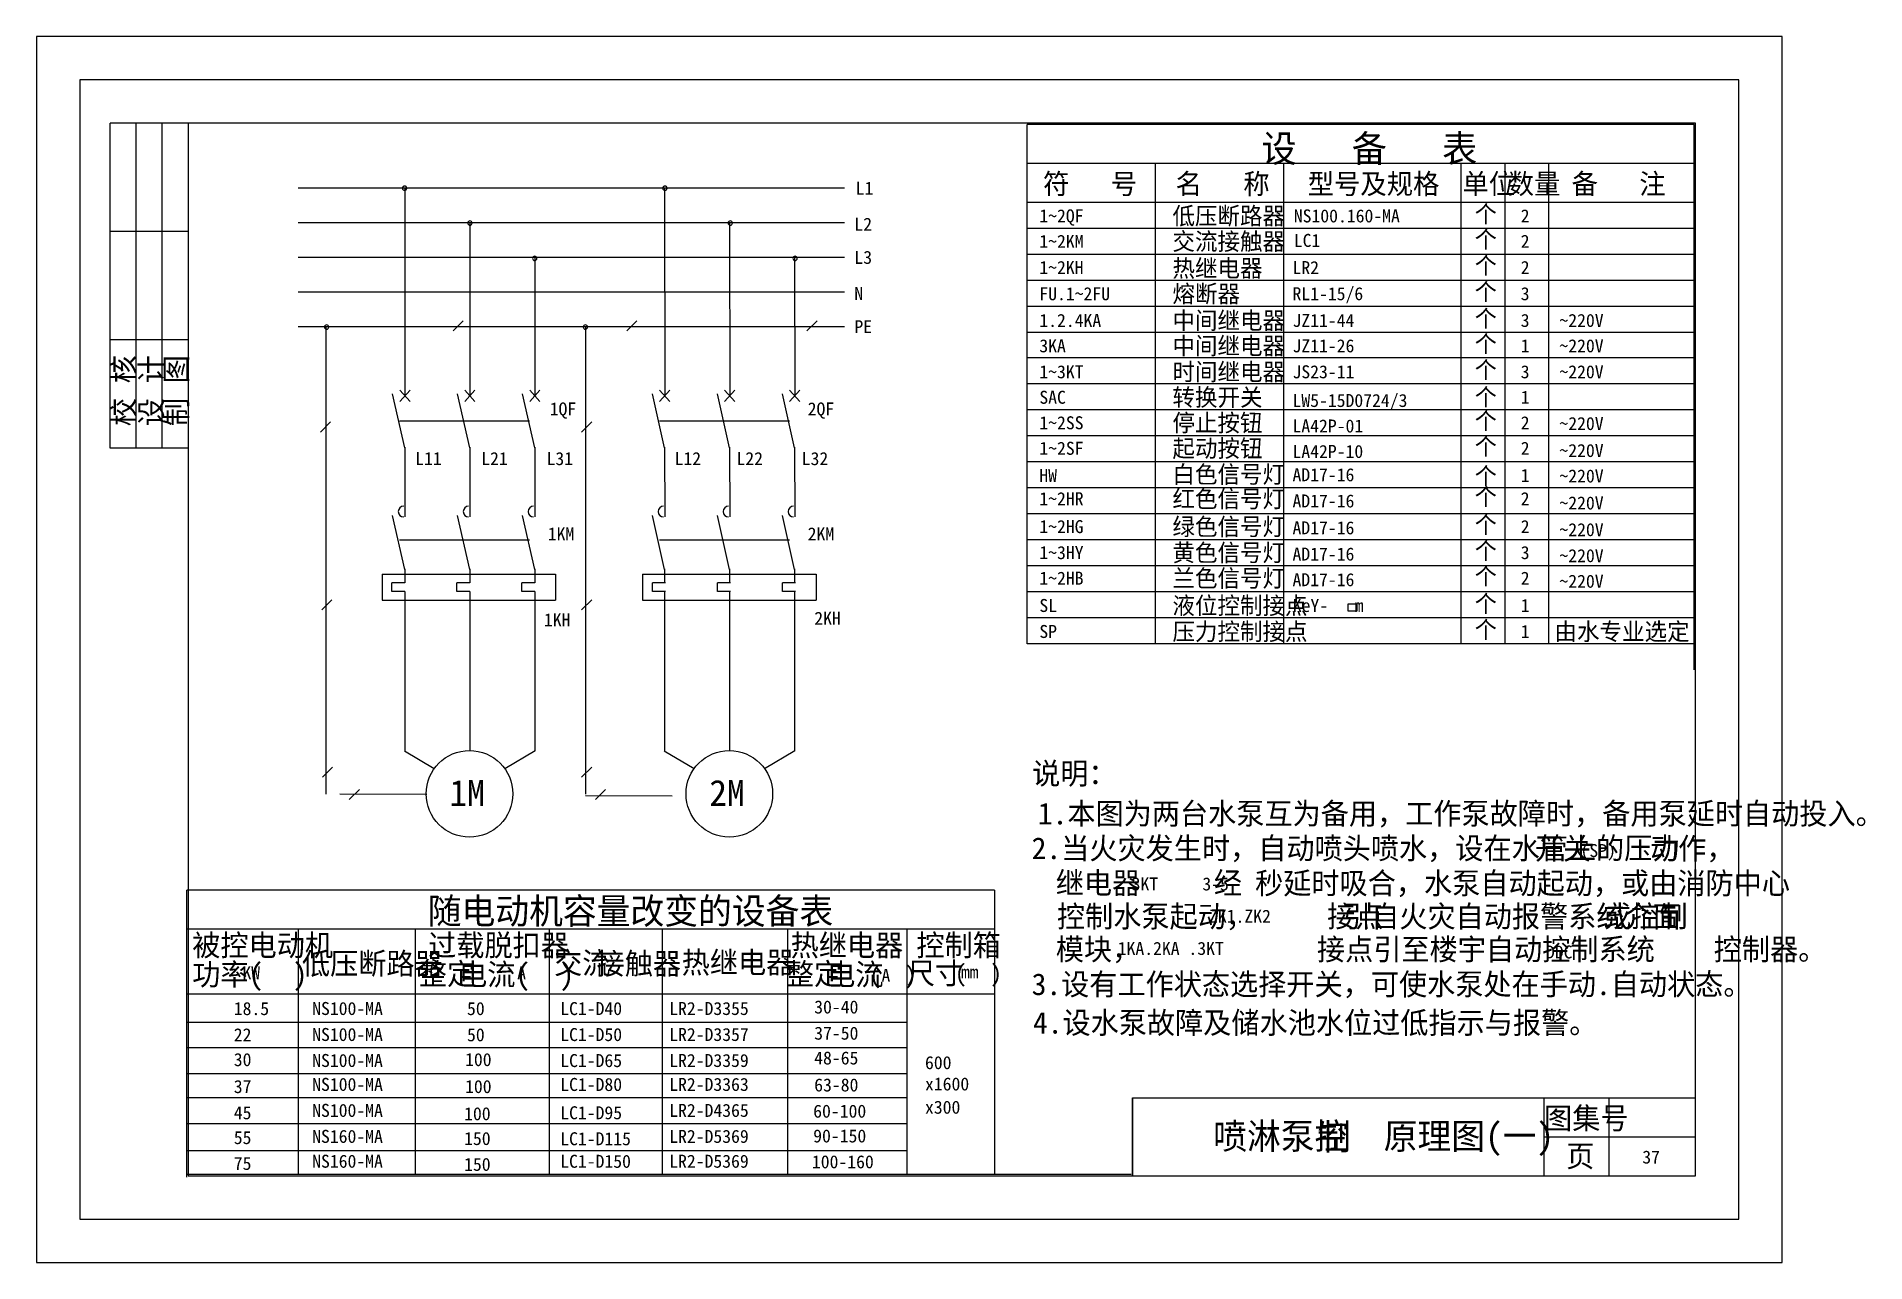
# Model space of a CAD drawing. Header units: metres. Extents: x -83 to 339, y 458 to 741.
import ezdxf

# ---------------------------------------------------------------- set-up
doc = ezdxf.new("R2010")
doc.units = ezdxf.units.M
doc.layers.add('LGT1', color=7, linetype='Continuous')
doc.layers.add('X4', color=60, linetype='Continuous')

# ---------------------------------------------------------------- blocks, each defined once
blk = doc.blocks.new('DK')
at = {"layer": 'X4'}
blk.add_lwpolyline([(-199.98, 176.95, 1), (-198.98, 176.95, 1)], format="xyb", close=True, dxfattribs=at)
blk = doc.blocks.new('ZK')
at = {"layer": 'X4'}
blk.add_text('4.设水泵故障及储水池水位过低指示与报警。', height=5, dxfattribs=at).set_placement((-24.23, 7.92))

msp = doc.modelspace()

# ---------------------------------------------------------------- linework, layer by layer
for p, q in [((-66.3, 645.57), (-66.3, 720.57)), ((-48.3, 720.57), (-66.3, 720.57)), ((-60.3, 645.57), (-60.3, 720.57)), ((-54.3, 645.57), (-54.3, 720.57)), ((-48.3, 695.57), (-66.3, 695.57)), ((12.85, 672.6), (15.19, 674.94)), ((52.96, 672.6), (55.3, 674.94)), ((94.57, 672.6), (96.91, 674.94)), ((-48.3, 670.57), (-66.3, 670.57)), ((-17.77, 649.27), (-15.43, 651.61)), ((0.53, 651.89), (30.53, 651.89)), ((42.54, 649.27), (44.88, 651.61)), ((60.53, 651.89), (90.53, 651.89)), ((-48.3, 645.57), (-66.3, 645.57)), ((0.53, 624.4), (30.53, 624.4)), ((60.53, 624.4), (90.53, 624.4)), ((-3.54, 616.47), (-3.54, 610.47)), ((-3.54, 616.47), (36.51, 616.47)), ((36.51, 616.47), (36.51, 610.47)), ((56.63, 616.47), (56.63, 610.47)), ((56.63, 616.47), (96.67, 616.47)), ((96.67, 616.47), (96.67, 610.47)), ((-17.46, 608.21), (-15.12, 610.55)), ((-3.54, 610.47), (36.51, 610.47)), ((42.54, 608.21), (44.88, 610.55)), ((56.63, 610.47), (96.67, 610.47)), ((-17.32, 569.57), (-14.98, 571.92)), ((42.54, 569.57), (44.88, 571.92)), ((-11.12, 564.44), (-8.78, 566.78)), ((45.71, 564.44), (48.05, 566.78)), ((169.7, 495.57), (299.7, 495.57)), ((169.7, 495.57), (169.7, 477.57)), ((264.7, 495.57), (264.7, 477.57)), ((279.7, 495.57), (279.7, 477.57)), ((264.7, 486.57), (299.7, 486.57)), ((169.42, 477.84), (-48.58, 477.84))]:
    msp.add_line(p, q)
for points in [[(-83.3, 740.57), (-83.3, 457.57), (319.7, 457.57), (319.7, 740.57)], [(-73.3, 730.57), (-73.3, 467.57), (309.7, 467.57), (309.7, 730.57)], [(-48.3, 720.57), (-48.3, 477.57), (299.7, 477.57), (299.7, 720.57)]]:
    msp.add_lwpolyline(points, close=True)
for points in [[(-22.89, 705.66), (103.26, 705.66)], [(1.71, 705.66), (1.73, 657.66)], [(61.71, 705.66), (61.73, 657.66)], [(-22.89, 697.66), (103.26, 697.66)], [(16.71, 697.66), (16.73, 657.66)], [(76.71, 697.66), (76.73, 657.66)], [(-22.89, 689.66), (103.26, 689.66)], [(31.71, 689.66), (31.73, 657.66)], [(91.71, 689.66), (91.73, 657.66)], [(-22.89, 681.66), (103.26, 681.66)], [(-22.89, 673.66), (103.26, 673.66)], [(-16.47, 565.66), (-16.47, 673.66)], [(43.53, 565.66), (43.53, 673.66)], [(1.71, 645.66), (-1.09, 658.11)], [(16.71, 645.66), (13.91, 658.11)], [(31.71, 645.66), (28.91, 658.11)], [(61.71, 645.66), (58.91, 658.11)], [(76.71, 645.66), (73.91, 658.11)], [(91.71, 645.66), (88.91, 658.11)], [(1.71, 645.79), (1.73, 629.66)], [(16.71, 645.79), (16.73, 629.66)], [(31.71, 645.79), (31.73, 629.66)], [(61.71, 645.79), (61.73, 629.66)], [(76.71, 645.79), (76.73, 629.66)], [(91.71, 645.79), (91.73, 629.66)], [(1.71, 617.53), (-1.1, 629.98)], [(16.71, 617.53), (13.9, 629.98)], [(31.71, 617.53), (28.9, 629.98)], [(61.71, 617.53), (58.9, 629.98)], [(76.71, 617.53), (73.9, 629.98)], [(91.71, 617.53), (88.9, 629.98)], [(1.71, 617.66), (1.71, 614.47)], [(16.71, 617.66), (16.71, 614.47)], [(31.71, 617.66), (31.71, 614.47)], [(61.71, 617.66), (61.71, 614.47)], [(76.71, 617.66), (76.71, 614.47)], [(91.71, 617.66), (91.71, 614.47)], [(-1.29, 612.47), (-1.29, 614.47)], [(1.71, 614.47), (-1.29, 614.47)], [(1.71, 612.47), (-1.29, 612.47)], [(1.71, 612.47), (1.71, 575.66)], [(13.73, 612.47), (13.73, 614.47)], [(16.73, 614.47), (13.73, 614.47)], [(16.73, 612.47), (13.73, 612.47)], [(16.71, 612.47), (16.71, 575.76)], [(28.74, 612.47), (28.74, 614.47)], [(31.74, 614.47), (28.74, 614.47)], [(31.74, 612.47), (28.74, 612.47)], [(31.71, 612.47), (31.71, 575.66)], [(58.88, 612.47), (58.88, 614.47)], [(61.88, 614.47), (58.88, 614.47)], [(61.88, 612.47), (58.88, 612.47)], [(61.71, 612.47), (61.71, 575.66)], [(73.89, 612.47), (73.89, 614.47)], [(76.89, 614.47), (73.89, 614.47)], [(76.89, 612.47), (73.89, 612.47)], [(76.71, 612.47), (76.71, 575.76)], [(88.91, 612.47), (88.91, 614.47)], [(91.91, 614.47), (88.91, 614.47)], [(91.91, 612.47), (88.91, 612.47)], [(91.71, 612.47), (91.71, 575.66)], [(1.63, 575.71), (8.53, 571.6)], [(31.79, 575.71), (24.8, 571.55)], [(61.63, 575.71), (68.53, 571.6)], [(91.79, 575.71), (84.8, 571.55)], [(-13.25, 565.73), (6.81, 565.66)], [(43.42, 565.36), (63.48, 565.29)]]:
    msp.add_lwpolyline(points)
for centre in [(16.65, 565.76), (76.65, 565.76)]:
    msp.add_circle(centre, 10)
at = {"layer": 'LGT1'}
msp.add_lwpolyline([(169.7, 477.57), (169.7, 495.57), (299.7, 495.57)], dxfattribs=at)
at = {"layer": 'X4'}
for p, q in [((299.42, 720.29), (145.38, 720.29)), ((145.38, 600.4), (145.38, 720.29)), ((299.42, 594.4), (299.42, 720.29)), ((299.42, 711.29), (145.38, 711.29)), ((175.02, 600.4), (175.02, 711.29)), ((204.66, 600.4), (204.66, 711.29)), ((245.6, 600.4), (245.6, 711.29)), ((255.74, 600.4), (255.74, 711.29)), ((265.88, 600.4), (265.88, 711.29)), ((299.42, 702.29), (145.38, 702.29)), ((299.42, 696.29), (145.38, 696.29)), ((299.42, 690.29), (145.38, 690.29)), ((299.42, 684.25), (145.38, 684.25)), ((299.42, 678.25), (145.38, 678.25)), ((299.42, 672.25), (145.38, 672.25)), ((299.42, 666.4), (145.38, 666.4)), ((0.56, 658.97), (2.92, 656.31)), ((2.92, 658.97), (0.56, 656.31)), ((17.92, 658.97), (15.56, 656.31)), ((15.56, 658.97), (17.92, 656.31)), ((32.92, 658.97), (30.56, 656.31)), ((30.56, 658.97), (32.92, 656.31)), ((62.92, 658.97), (60.56, 656.31)), ((60.56, 658.97), (62.92, 656.31)), ((75.56, 658.97), (77.92, 656.31)), ((77.92, 658.97), (75.56, 656.31)), ((90.56, 658.97), (92.92, 656.31)), ((92.92, 658.97), (90.56, 656.31)), ((299.42, 660.4), (145.38, 660.4)), ((299.42, 654.4), (145.38, 654.4)), ((299.42, 648.4), (145.38, 648.4)), ((299.42, 642.4), (145.38, 642.4)), ((299.42, 636.4), (145.38, 636.4)), ((299.42, 630.4), (145.38, 630.4)), ((299.42, 624.4), (145.38, 624.4)), ((299.42, 618.4), (145.38, 618.4)), ((299.42, 612.4), (145.38, 612.4)), ((299.42, 606.4), (145.38, 606.4)), ((299.42, 600.4), (145.38, 600.4)), ((137.9, 543.48), (-48.58, 543.48)), ((-48.58, 477.29), (-48.58, 543.48)), ((137.9, 543.48), (137.9, 477.84)), ((137.9, 534.48), (-48.58, 534.48)), ((-22.84, 477.84), (-22.84, 534.48)), ((4.17, 477.84), (4.17, 534.48)), ((35.1, 477.84), (35.1, 534.48)), ((61.24, 477.84), (61.24, 534.48)), ((90.14, 477.84), (90.14, 534.48)), ((117.67, 477.84), (117.67, 534.48)), ((137.9, 519.48), (-48.58, 519.48)), ((137.9, 519.48), (-48.58, 519.48)), ((117.67, 512.97), (-48.58, 512.97)), ((117.67, 507.1), (-48.58, 507.1)), ((108.47, 507.1), (82.73, 507.1)), ((117.67, 501.1), (-48.58, 501.1)), ((117.67, 495.58), (-48.58, 495.58)), ((108.47, 495.58), (82.73, 495.58)), ((117.67, 489.58), (-48.58, 489.58)), ((117.67, 483.36), (-48.58, 483.36))]:
    msp.add_line(p, q, dxfattribs=at)
msp.add_lwpolyline([(219.54, 609.6), (221.5, 609.6), (221.5, 607.93), (219.54, 607.93)], close=True, dxfattribs=at)
for centre in [(1.46, 630.91), (16.46, 630.91), (31.46, 630.91), (61.46, 630.91), (76.46, 630.91), (91.46, 630.91)]:
    msp.add_arc(centre, 1.25, 90, 270, dxfattribs=at)

# ---------------------------------------------------------------- block references
for name, p in [('DK', (201.14, 528.62)), ('DK', (261.25, 528.62)), ('DK', (216.23, 520.58)), ('DK', (276.34, 520.58)), ('DK', (231.19, 512.41)), ('DK', (291.3, 512.41)), ('DK', (183.15, 496.57)), ('DK', (242.89, 496.57)), ('ZK', (170.99, 502.48))]:
    msp.add_blockref(name, p, dxfattribs=at)

# ---------------------------------------------------------------- texts
for s, p in [('校 核', (-60.75, 650.62)), ('设 计', (-54.31, 650.62)), ('制 图', (-48.55, 650.62))]:
    msp.add_text(s, height=5, rotation=90).set_placement(p)
for s, p in [('图集号', (264.76, 488.36)), ('页', (269.86, 479.61))]:
    msp.add_text(s, height=5).set_placement(p)
for s, height, p in [('设   备   表', 6.24, (199.51, 711.61)), ('符   号', 4.68, (149.08, 704.24)), ('名   称', 4.68, (179.68, 704.24)), ('型号及规格', 4.68, (210.17, 704.24)), ('单位', 4.68, (245.9, 704.24)), ('数量', 4.68, (256.35, 704.24)), ('备   注', 4.68, (271.1, 704.24)), ('L1', 3, (105.82, 704.07)), ('低压断路器', 4, (178.95, 697.17)), ('个', 3.9, (248.76, 697.68)), ('L2', 3, (105.52, 695.75)), ('1~2QF', 3, (148.22, 697.68)), ('NS100.160-MA', 3, (206.97, 697.67)), ('2', 3, (259.36, 697.68)), ('1~2KM', 3, (148.22, 691.8)), ('交流接触器', 4, (178.95, 691.28)), ('LC1', 3, (206.97, 692.01)), ('个', 3.9, (248.76, 691.8)), ('2', 3, (259.36, 691.8)), ('L3', 3, (105.52, 688.1)), ('1~2KH', 3, (148.22, 685.77)), ('热继电器', 4, (178.95, 685.09)), ('LR2', 3, (206.67, 685.74)), ('个', 3.9, (248.76, 685.77)), ('2', 3, (259.36, 685.77)), ('个', 3.9, (248.76, 679.71)), ('N', 3, (105.52, 679.75)), ('FU.1~2FU', 3, (148.22, 679.71)), ('熔断器', 4, (178.95, 679.19)), ('RL1-15/6', 3, (206.67, 679.71)), ('3', 3, (259.36, 679.71)), ('1.2.4KA', 3, (148.22, 673.54)), ('中间继电器', 4, (178.95, 673.02)), ('JZ11-44 ', 3, (206.67, 673.54)), ('个', 3.9, (248.76, 673.54)), ('3', 3, (259.36, 673.54)), ('~220V', 3, (268.3, 673.54)), ('PE', 3, (105.52, 672.1)), ('中间继电器', 4, (178.95, 667.17)), ('个', 3.9, (248.76, 667.68)), ('3KA', 3, (148.22, 667.68)), ('JZ11-26', 3, (206.67, 667.68)), ('1', 3, (259.36, 667.68)), ('~220V', 3, (268.3, 667.68)), ('1~3KT', 3, (148.22, 661.68)), ('时间继电器', 4, (178.95, 661.17)), ('JS23-11', 3, (206.67, 661.68)), ('个', 3.9, (248.76, 661.68)), ('3', 3, (259.36, 661.68)), ('~220V', 3, (268.3, 661.68)), ('SAC', 3, (148.22, 655.8)), ('转换开关', 4, (178.95, 655.29)), ('个', 3.9, (248.76, 655.42)), ('1', 3, (259.36, 655.8)), ('1QF', 3, (35.17, 653.11)), ('2QF', 3, (94.73, 653.11)), ('LW5-15D0724/3', 3, (206.67, 655.06)), ('1~2SS', 3, (148.22, 649.91)), ('停止按钮', 4, (178.95, 649.4)), ('LA42P-01', 3, (206.67, 649.17)), ('个', 3.9, (248.76, 649.91)), ('2', 3, (259.36, 649.91)), ('~220V', 3, (268.3, 649.74)), ('1~2SF', 3, (148.22, 644.02)), ('起动按钮', 4, (178.95, 643.51)), ('LA42P-10', 3, (206.67, 643.29)), ('个', 3.9, (248.76, 644.02)), ('2', 3, (259.36, 644.02)), ('~220V', 3, (268.3, 643.51)), ('L11', 3, (4.11, 641.64)), ('L21', 3, (19.37, 641.64)), ('L31', 3, (34.44, 641.64)), ('L12', 3, (63.99, 641.64)), ('L22', 3, (78.29, 641.64)), ('L32', 3, (93.36, 641.64)), ('白色信号灯', 4, (178.95, 637.51)), ('HW', 3, (148.22, 637.77)), ('AD17-16', 3, (206.67, 637.91)), ('个', 3.9, (248.76, 637.2)), ('1', 3, (259.36, 637.77)), ('~220V', 3, (268.3, 637.63)), ('1~2HR', 3, (148.22, 632.38)), ('红色信号灯', 4, (178.95, 631.86)), ('AD17-16', 3, (206.67, 631.86)), ('个', 3.9, (248.76, 632.38)), ('2', 3, (259.36, 632.38)), ('~220V', 3, (268.3, 631.4)), ('绿色信号灯', 4, (178.95, 625.43)), ('个', 3.9, (248.76, 625.94)), ('1KM', 3, (34.73, 624.25)), ('2KM', 3, (94.73, 624.25)), ('1~2HG', 3, (148.22, 625.94)), ('AD17-16', 3, (206.67, 625.66)), ('2', 3, (259.36, 625.94)), ('~220V', 3, (268.3, 625.23)), ('1~3HY', 3, (148.22, 619.94)), ('黄色信号灯', 4, (178.95, 619.43)), ('AD17-16', 3, (206.67, 619.61)), ('个', 3.9, (248.76, 619.94)), ('3', 3, (259.36, 619.94)), ('~220V', 3, (268.3, 619.23)), ('1~2HB', 3, (148.22, 614.04)), ('兰色信号灯', 4, (178.95, 613.52)), ('AD17-16', 3, (206.67, 613.69)), ('个', 3.9, (248.76, 614.04)), ('2', 3, (259.36, 614.04)), ('~220V', 3, (268.3, 613.33)), ('SL', 3, (148.22, 607.73)), ('液位控制接点', 4, (178.95, 607.21)), ('KeY-   m', 3, (206.73, 607.73)), ('个', 3.9, (248.76, 607.72)), ('1', 3, (259.36, 607.73)), ('1KH', 3, (33.83, 604.42)), ('2KH', 3, (96.26, 604.77)), ('SP', 3, (148.22, 601.73)), ('压力控制接点', 4, (178.95, 601.21)), ('个', 3.9, (248.76, 601.72)), ('1', 3, (259.36, 601.73)), ('由水专业选定', 4, (267.16, 601.21)), ('说明：', 5, (146.55, 567.95)), ('1M', 6, (12.03, 562.97)), ('2M', 6, (72.03, 562.97)), ('1.本图为两台水泵互为备用，工作泵故障时，备用泵延时自动投入。', 5, (147.89, 558.69)), ('2.当火灾发生时，自动喷头喷水，设在水管上的压力', 5, (146.45, 550.69)), ('开关    动作，', 5, (262.61, 550.62)), ('(SP)', 3, (273.17, 551.15)), ('继电器     经', 5, (152.02, 542.69)), ('3KT     3-5', 3, (169.53, 543.45)), ('秒延时吸合，水泵自动起动，或由消防中心', 5, (198.03, 542.62)), ('随电动机容量改变的设备表', 6, (7.02, 535.7)), ('控制水泵起动，', 5, (152.29, 534.95)), ('        接点', 5, (187.47, 534.99)), ('引自火灾自动报警系统介面', 5, (218.32, 534.96)), ('或控制', 5, (278.38, 535)), (' ZK1.ZK2', 3, (185.36, 536)), ('被控电动机', 5, (-47.36, 528.29)), ('过载脱扣器', 5, (7.1, 528.29)), ('热继电器', 5, (90.8, 528.29)), ('控制箱', 5, (119.84, 528.29)), ('模块，', 5, (152.02, 527.37)), ('                接点引至楼宇自动控制系统    控制器。', 5, (157.9, 527.36)), ('低压断路器', 5, (-22.03, 524.06)), ('交流', 5, (36.19, 524.21)), ('接触器', 5, (46, 524.06)), ('热继电器', 5, (65.65, 524.32)), ('1KA.2KA .3KT        ', 3, (166.32, 528.57)), ('           DDC', 3, (242.74, 527.74)), ('功率(  )', 5, (-47.36, 521.56)), ('KW', 2.96, (-35.75, 522.96)), ('整定', 5, (4.98, 521.68)), ('电流(  )', 5, (14.25, 521.56)), ('A', 2.96, (27.67, 522.96)), ('整定', 5, (89.7, 521.68)), ('电流', 5, (99.23, 521.56)), ('(  )', 4, (108.98, 521.9)), ('A', 2.96, (111.79, 522.36)), ('尺寸', 5, (117.63, 521.85)), ('(  )', 4, (128.71, 522.3)), ('mm', 2.96, (130.13, 523.16)), ('3.设有工作状态选择开关，可使水泵处在手动.自动状态。', 5, (146.45, 519.29)), ('18.5', 3, (-37.77, 514.67)), ('NS100-MA', 3, (-19.67, 514.69)), ('50', 3, (16.08, 514.67)), ('LC1-D40', 3, (37.6, 514.67)), ('LR2-D3355', 3, (62.76, 514.69)), ('30-40', 3, (96.24, 515.04)), ('22', 3, (-37.77, 508.62)), ('NS100-MA', 3, (-19.67, 508.69)), ('50', 3, (16.08, 508.62)), ('LC1-D50', 3, (37.6, 508.67)), ('LR2-D3357', 3, (62.76, 508.69)), ('37-50', 3, (96.24, 508.99)), ('30', 3, (-37.77, 502.89)), ('NS100-MA', 3, (-19.67, 502.69)), ('100', 3, (15.63, 502.89)), ('LC1-D65', 3, (37.6, 502.67)), ('LR2-D3359', 3, (62.76, 502.69)), ('48-65', 3, (96.24, 503.27)), ('600', 3, (121.82, 502.19)), ('37', 3, (-37.77, 496.67)), ('NS100-MA', 3, (-19.67, 497.17)), ('100', 3, (15.63, 496.67)), ('LC1-D80', 3, (37.6, 497.15)), ('LR2-D3363', 3, (62.76, 497.17)), ('63-80', 3, (96.24, 497.04)), ('x1600', 3, (121.82, 497.27)), ('NS100-MA', 3, (-19.67, 491.17)), ('LR2-D4365', 3, (62.76, 491.17)), ('x300', 3, (121.82, 491.9)), ('45', 3, (-37.77, 490.62)), ('100', 3, (15.41, 490.4)), ('LC1-D95', 3, (37.6, 490.62)), ('60-100', 3, (96.01, 490.99)), ('喷淋泵控  原理图(一)', 6, (188.36, 483.73)), ('制', 6, (212.34, 483.57)), ('55', 3, (-37.77, 484.89)), ('NS160-MA', 3, (-19.67, 485.17)), ('150', 3, (15.41, 484.67)), ('LC1-D115', 3, (37.6, 484.62)), ('LR2-D5369', 3, (62.76, 485.17)), ('90-150', 3, (96.01, 485.27)), ('75', 3, (-37.77, 478.93)), ('NS160-MA', 3, (-19.67, 479.43)), ('150', 3, (15.41, 478.71)), ('LC1-D150', 3, (37.6, 479.41)), ('LR2-D5369', 3, (62.76, 479.43)), ('100-160', 3, (95.71, 479.3)), ('37', 3, (287.43, 480.39))]:
    msp.add_text(s, height=height, dxfattribs=at).set_placement(p)

doc.saveas('drawing.dxf')
